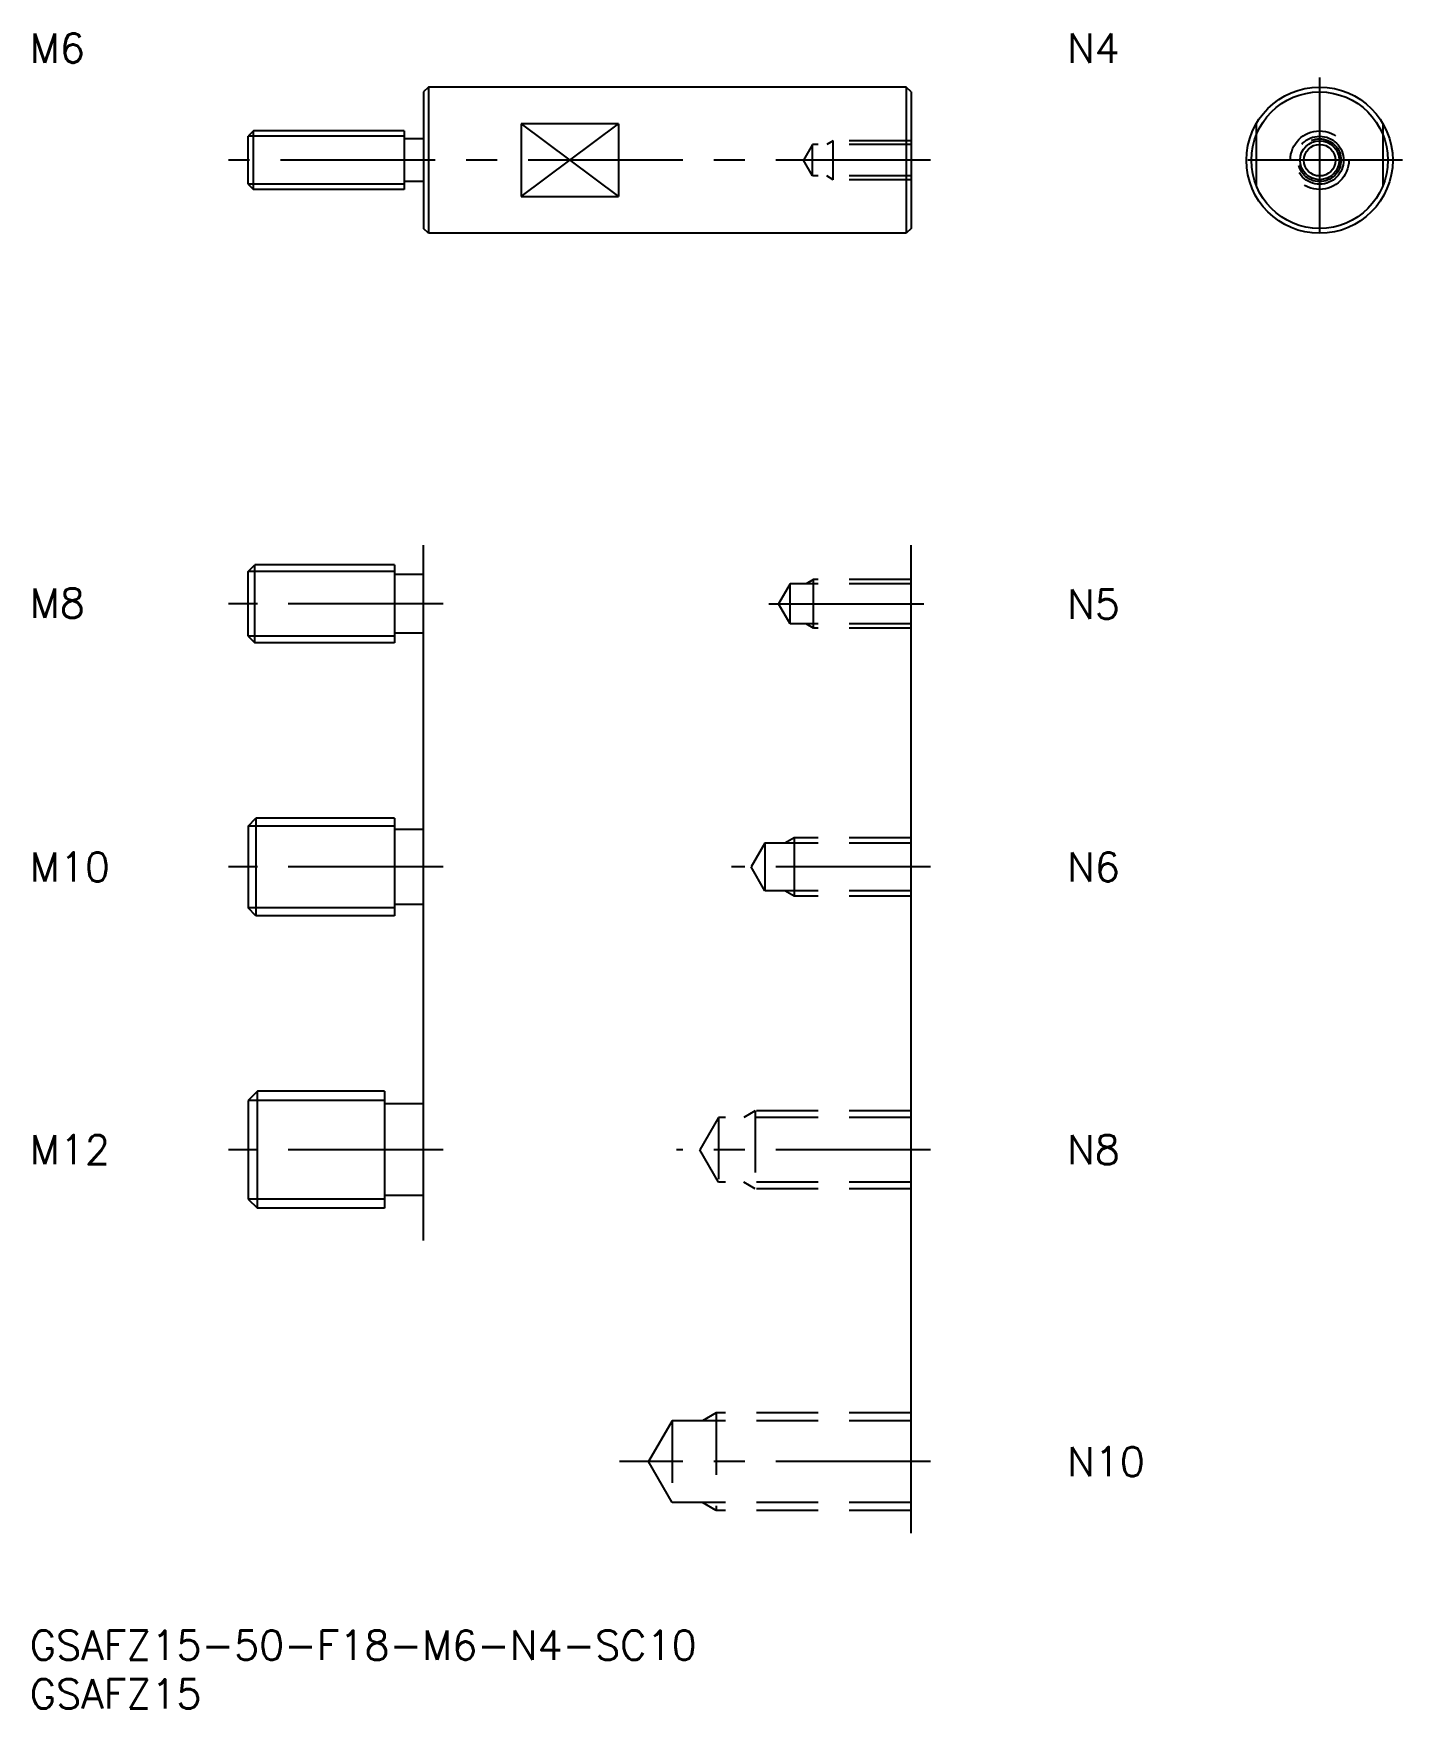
# Model space of a CAD drawing. Extents: x 0 to 141, y -8 to 164.
import ezdxf

# ---------------------------------------------------------------- set-up
doc = ezdxf.new("R2010")
doc.units = 0
doc.header["$LTSCALE"] = 0.5
doc.linetypes.add('CENTER', pattern=[50.8, 31.75, -6.35, 6.35, -6.35])
doc.linetypes.add('DASHED', pattern=[19.05, 12.7, -6.35])
for name, color, linetype in [('MSM_CENTER', 1, 'CENTER'), ('MSM_CONTINUOUS', 7, 'CONTINUOUS'), ('MSM_DASHED', 4, 'DASHED'), ('MSM_NARROW', 5, 'CONTINUOUS'), ('MSM_PART_NUMBER', 7, 'CONTINUOUS')]:
    doc.layers.add(name, color=color, linetype=linetype)
doc.styles.get("Standard").update_dxf_attribs({"font": 'txt.shx', "height": 3, "bigfont": 'bigfont.shx'})

# ---------------------------------------------------------------- blocks, each defined once
blk = doc.blocks.new('*U41')
at = {"layer": 'MSM_PART_NUMBER'}
blk.add_text('GSAFZ15-50-F18-M6-N4-SC10', height=3, dxfattribs=at).set_placement((0, -3))
blk = doc.blocks.new('*U42')
at = {"layer": 'MSM_PART_NUMBER'}
blk.add_text('GSAFZ15', height=3, dxfattribs=at).set_placement((0, -8))
blk = doc.blocks.new('*U43')
at = {"layer": 'MSM_PART_NUMBER'}
blk.add_text('M6', height=3, dxfattribs=at).set_placement((0, 160.82))
blk = doc.blocks.new('*U44')
at = {"layer": 'MSM_PART_NUMBER'}
blk.add_text('N4', height=3, dxfattribs=at).set_placement((106.39, 160.82))
blk = doc.blocks.new('*U45')
at = {"layer": 'MSM_PART_NUMBER'}
blk.add_text('N5', height=3, dxfattribs=at).set_placement((106.39, 103.78))
blk = doc.blocks.new('*U46')
at = {"layer": 'MSM_PART_NUMBER'}
blk.add_text('N8', height=3, dxfattribs=at).set_placement((106.39, 47.82))
blk = doc.blocks.new('*U47')
at = {"layer": 'MSM_PART_NUMBER'}
blk.add_text('M8', height=3, dxfattribs=at).set_placement((0, 103.89))
blk = doc.blocks.new('*U48')
at = {"layer": 'MSM_PART_NUMBER'}
blk.add_text('M10', height=3, dxfattribs=at).set_placement((0, 76.82))
blk = doc.blocks.new('*U49')
at = {"layer": 'MSM_PART_NUMBER'}
blk.add_text('N6', height=3, dxfattribs=at).set_placement((106.39, 76.82))
blk = doc.blocks.new('*U50')
at = {"layer": 'MSM_PART_NUMBER'}
blk.add_text('M12', height=3, dxfattribs=at).set_placement((0, 47.82))
blk = doc.blocks.new('*U51')
at = {"layer": 'MSM_PART_NUMBER'}
blk.add_text('N10', height=3, dxfattribs=at).set_placement((106.39, 15.82))

msp = doc.modelspace()

# ---------------------------------------------------------------- linework, layer by layer
at = {"layer": 'MSM_CENTER'}
for p, q in [((132.28, 159.32), (132.28, 142.32)), ((92.39, 150.82), (20.39, 150.82)), ((140.78, 150.82), (123.78, 150.82)), ((42.39, 105.32), (20.39, 105.32)), ((75.8, 105.32), (92.39, 105.32)), ((42.39, 78.32), (20.39, 78.32)), ((92.39, 78.32), (71.97, 78.32)), ((42.39, 49.32), (20.39, 49.32)), ((92.39, 49.32), (66.33, 49.32)), ((92.39, 17.32), (60.47, 17.32))]:
    msp.add_line(p, q, dxfattribs=at)
at = {"layer": 'MSM_CONTINUOUS'}
for p, q in [((40.89, 158.32), (40.39, 157.82)), ((89.89, 158.32), (40.89, 158.32)), ((40.89, 158.32), (40.89, 143.32)), ((90.39, 157.82), (89.89, 158.32)), ((89.89, 158.32), (89.89, 143.32)), ((40.39, 157.82), (40.39, 143.82)), ((90.39, 157.82), (90.39, 143.82)), ((22.93, 153.82), (22.39, 153.28)), ((22.39, 148.36), (22.39, 153.28)), ((38.39, 153.82), (22.93, 153.82)), ((22.93, 147.82), (22.93, 153.82)), ((38.39, 153.82), (38.39, 147.82)), ((40.39, 153.02), (38.39, 153.02)), ((60.39, 154.56), (50.39, 154.56)), ((50.39, 154.56), (50.39, 147.08)), ((60.39, 154.56), (60.39, 147.08)), ((22.39, 148.36), (22.93, 147.82)), ((38.39, 147.82), (22.93, 147.82)), ((40.39, 148.62), (38.39, 148.62)), ((50.39, 147.08), (60.39, 147.08)), ((40.89, 143.32), (40.39, 143.82)), ((89.89, 143.32), (40.89, 143.32)), ((90.39, 143.82), (89.89, 143.32)), ((40.39, 40.02), (40.39, 111.32)), ((90.39, 10), (90.39, 111.32)), ((22.39, 108.64), (23.07, 109.32)), ((22.39, 101.99), (22.39, 108.64)), ((37.39, 109.32), (23.07, 109.32)), ((23.07, 101.32), (23.07, 109.32)), ((37.39, 109.32), (37.39, 101.32)), ((40.39, 108.32), (37.39, 108.32)), ((22.39, 101.99), (23.07, 101.32)), ((40.39, 102.32), (37.39, 102.32)), ((37.39, 101.32), (23.07, 101.32)), ((22.39, 82.5), (23.2, 83.32)), ((22.39, 82.5), (22.39, 74.13)), ((37.39, 83.32), (23.2, 83.32)), ((23.2, 83.32), (23.2, 73.32)), ((37.39, 83.32), (37.39, 73.32)), ((40.39, 82.17), (37.39, 82.17)), ((23.2, 73.32), (22.39, 74.13)), ((40.39, 74.47), (37.39, 74.47)), ((37.39, 73.32), (23.2, 73.32)), ((23.34, 55.32), (22.39, 54.37)), ((36.39, 55.32), (23.34, 55.32)), ((23.34, 43.32), (23.34, 55.32)), ((36.39, 55.32), (36.39, 43.32)), ((22.39, 54.37), (22.39, 44.26)), ((40.39, 54.02), (36.39, 54.02)), ((22.39, 44.26), (23.34, 43.32)), ((36.39, 43.32), (23.34, 43.32)), ((40.39, 44.62), (36.39, 44.62))]:
    msp.add_line(p, q, dxfattribs=at)
for radius in [7.5, 7, 1.62]:
    msp.add_circle((132.28, 150.82), radius, dxfattribs=at)
at = {"layer": 'MSM_DASHED'}
for p, q in [((125.78, 154.56), (125.78, 147.08)), ((138.78, 154.56), (138.78, 147.08)), ((80.29, 152.44), (79.35, 150.82)), ((90.39, 152.44), (80.29, 152.44)), ((80.29, 149.2), (80.29, 152.44)), ((82.39, 152.82), (81.73, 152.44)), ((90.39, 152.82), (82.39, 152.82)), ((82.39, 148.82), (82.39, 152.82)), ((80.29, 149.2), (79.35, 150.82)), ((90.39, 149.2), (80.29, 149.2)), ((82.39, 148.82), (81.73, 149.2)), ((90.39, 148.82), (82.39, 148.82)), ((77.99, 107.38), (76.8, 105.32)), ((90.39, 107.38), (77.99, 107.38)), ((77.99, 103.25), (77.99, 107.38)), ((80.39, 107.82), (79.64, 107.38)), ((90.39, 107.82), (80.39, 107.82)), ((80.39, 102.82), (80.39, 107.82)), ((77.99, 103.25), (76.8, 105.32)), ((90.39, 103.25), (77.99, 103.25)), ((80.39, 102.82), (79.64, 103.25)), ((90.39, 102.82), (80.39, 102.82)), ((75.39, 80.78), (73.97, 78.32)), ((90.39, 80.78), (75.39, 80.78)), ((75.39, 80.78), (75.39, 75.86)), ((78.39, 81.32), (77.45, 80.78)), ((90.39, 81.32), (78.39, 81.32)), ((78.39, 81.32), (78.39, 75.32)), ((75.39, 75.86), (73.97, 78.32)), ((90.39, 75.86), (75.39, 75.86)), ((78.39, 75.32), (77.45, 75.86)), ((90.39, 75.32), (78.39, 75.32)), ((74.39, 53.32), (73.22, 52.64)), ((74.39, 53.32), (74.39, 45.32)), ((90.39, 53.32), (74.39, 53.32)), ((70.64, 52.64), (68.72, 49.32)), ((70.64, 52.64), (70.64, 45.99)), ((90.39, 52.64), (70.64, 52.64)), ((70.64, 45.99), (68.72, 49.32)), ((90.39, 45.99), (70.64, 45.99)), ((74.39, 45.32), (73.22, 45.99)), ((90.39, 45.32), (74.39, 45.32)), ((65.89, 21.5), (63.47, 17.32)), ((65.89, 21.5), (65.89, 13.13)), ((90.39, 21.5), (65.89, 21.5)), ((70.39, 22.32), (68.98, 21.5)), ((70.39, 22.32), (70.39, 12.32)), ((90.39, 22.32), (70.39, 22.32)), ((65.89, 13.13), (63.47, 17.32)), ((90.39, 13.13), (65.89, 13.13)), ((70.39, 12.32), (68.98, 13.13)), ((90.39, 12.32), (70.39, 12.32))]:
    msp.add_line(p, q, dxfattribs=at)
for radius in [3, 2.46, 2.2]:
    msp.add_circle((132.28, 150.82), radius, dxfattribs=at)
at = {"layer": 'MSM_NARROW'}
for p, q in [((38.39, 153.28), (22.39, 153.28)), ((50.39, 154.56), (60.39, 147.08)), ((50.39, 147.08), (60.39, 154.56)), ((38.39, 148.36), (22.39, 148.36)), ((37.39, 108.64), (22.39, 108.64)), ((37.39, 101.99), (22.39, 101.99)), ((37.39, 82.5), (22.39, 82.5)), ((37.39, 74.13), (22.39, 74.13)), ((36.39, 54.37), (22.39, 54.37)), ((36.39, 44.26), (22.39, 44.26))]:
    msp.add_line(p, q, dxfattribs=at)
msp.add_circle((132.28, 150.82), 2, dxfattribs=at)

# ---------------------------------------------------------------- block references
at = {"layer": 'MSM_CONTINUOUS'}
for name in ['*U43', '*U44', '*U47', '*U45', '*U48', '*U49', '*U50', '*U46', '*U51', '*U41', '*U42']:
    msp.add_blockref(name, (0, 0), dxfattribs=at)

doc.saveas('drawing.dxf')
